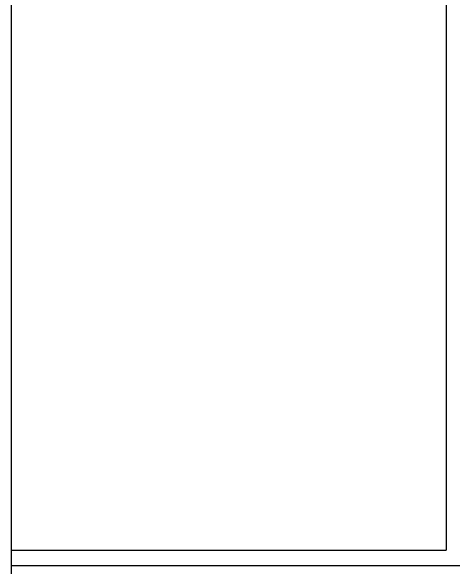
# Model space of a CAD drawing. Header units: metres. Extents: x 2111 to 6674, y -3242 to 1303.
# Drawn here: x 2155 to 2642, y -2452 to -1842 of the extents above; entities that cross this region are included whole.
import ezdxf

# ---------------------------------------------------------------- set-up
doc = ezdxf.new("R2010")
doc.units = ezdxf.units.M
for name, color, linetype in [('LM', 141, 'Continuous'), ('OTHER', 7, 'Continuous'), ('S_WALL', 7, 'Continuous')]:
    doc.layers.add(name, color=color, linetype=linetype)

msp = doc.modelspace()

# ---------------------------------------------------------------- linework, layer by layer
at = {"layer": 'LM'}
for p, q in [((2633, -1833), (2633, -1967)), ((2633, -1950), (2633, -2433)), ((2155.27, -2433), (2633, -2433))]:
    msp.add_line(p, q, dxfattribs=at)
at = {"layer": 'OTHER'}
msp.add_line((2155.27, -927.41), (2155.27, -3020), dxfattribs=at)
at = {"layer": 'S_WALL'}
msp.add_line((2155.27, -2450), (2830, -2450), dxfattribs=at)

doc.saveas('drawing.dxf')
